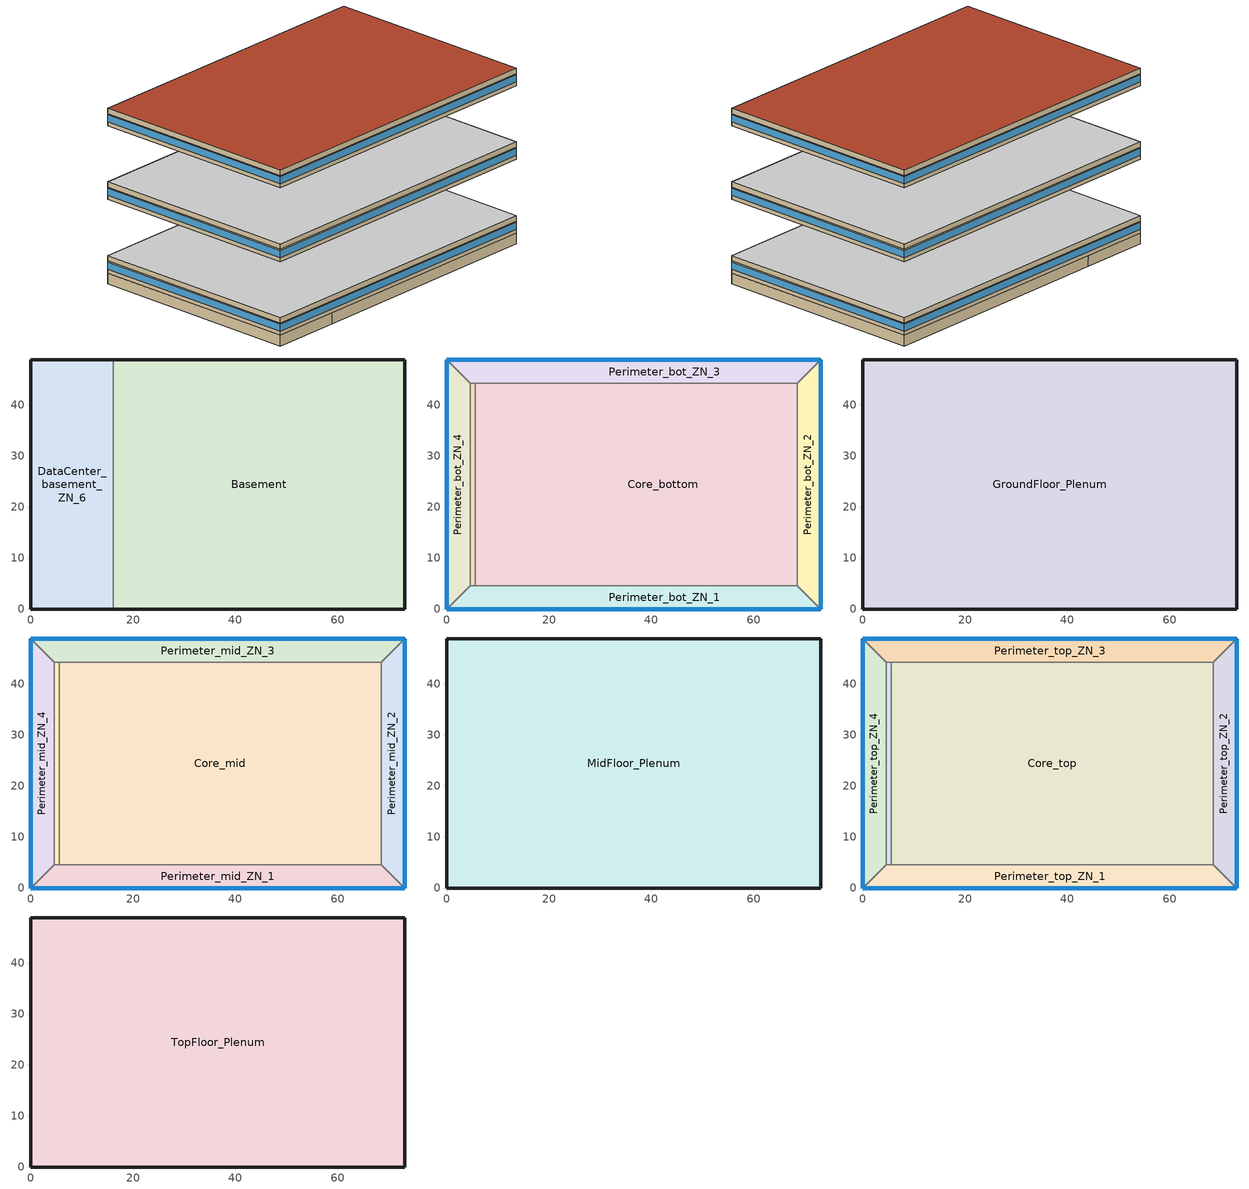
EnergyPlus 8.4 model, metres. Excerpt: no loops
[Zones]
Basement
 floor othersidecoefficients (ext_slab_8in_with_carpet): 73.11,48.74 73.11,0 16.08,0 16.08,48.74 z-2.44
 wall othersidecoefficients (basement_wall): 16.08,0 73.11,0 73.11,48.74 16.08,48.74 z-2.44:0
 wall to DataCenter_basement_ZN_6 (int_wall): 16.08,48.74 16.08,0 z-2.44:0
DataCenter_basement_ZN_6
 floor othersidecoefficients (ext_slab_8in_with_carpet): 16.08,48.74 16.08,0 0,0 0,48.74 z-2.44
 wall othersidecoefficients (basement_wall): 16.08,48.74 0,48.74 0,0 16.08,0 z-2.44:0
Core_bottom
 floor to DataCenter_basement_ZN_6 (int_slab_floor): 16.08,44.16 16.08,4.57 5.49,4.57 5.49,44.16 z0
 floor to Basement (int_slab_floor): 68.53,44.16 68.53,4.57 16.08,4.57 16.08,44.16 z0
 wall to Perimeter_bot_ZN_1 (int_wall): 5.49,4.57 68.53,4.57 z0:2.74
 wall to DataCenter_bot_ZN_6 (int_wall): 5.49,44.16 5.49,4.57 z0:2.74
 wall to Perimeter_bot_ZN_3 (int_wall): 68.53,44.16 5.49,44.16 z0:2.74
 wall to Perimeter_bot_ZN_2 (int_wall): 68.53,4.57 68.53,44.16 z0:2.74
 ceiling to GroundFloor_Plenum (DropCeiling): 5.49,44.16 5.49,4.57 68.53,4.57 68.53,44.16 z2.74
Perimeter_bot_ZN_3
 floor to Basement (int_slab_floor): 73.11,48.74 68.53,44.16 16.08,44.16 16.08,48.74 z0
 floor to DataCenter_basement_ZN_6 (int_slab_floor): 16.08,48.74 16.08,44.16 4.57,44.16 0,48.74 z0
 wall outside (nonres_ext_wall): 73.11,48.74 0,48.74 z0:2.74
 wall to Perimeter_bot_ZN_4 (int_wall): 0,48.74 4.57,44.16 z0:2.74
 wall to Perimeter_bot_ZN_2 (int_wall): 68.53,44.16 73.11,48.74 z0:2.74
 wall to DataCenter_bot_ZN_6 (int_wall): 4.57,44.16 5.49,44.16 z0:2.74
 window (Window_U_0.42_SHGC_0.40): 73.11,48.74 0,48.74 z0.91:2.5
 ceiling to GroundFloor_Plenum (DropCeiling): 0,48.74 4.57,44.16 68.53,44.16 73.11,48.74 z2.74
Perimeter_bot_ZN_2
 floor to Basement (int_slab_floor): 73.11,48.74 73.11,0 68.53,4.57 68.53,44.16 z0
 wall outside (nonres_ext_wall): 73.11,0 73.11,48.74 z0:2.74
 wall to Perimeter_bot_ZN_1 (int_wall): 68.53,4.57 73.11,0 z0:2.74
 window (Window_U_0.42_SHGC_0.40): 73.11,0 73.11,48.74 z0.91:2.5
 ceiling to GroundFloor_Plenum (DropCeiling): 68.53,44.16 68.53,4.57 73.11,0 73.11,48.74 z2.74
Perimeter_bot_ZN_1
 floor to DataCenter_basement_ZN_6 (int_slab_floor): 16.08,4.57 16.08,0 0,0 4.57,4.57 z0
 floor to Basement (int_slab_floor): 68.53,4.57 73.11,0 16.08,0 16.08,4.57 z0
 wall outside (nonres_ext_wall): 0,0 73.11,0 z0:2.74
 wall to DataCenter_bot_ZN_6 (int_wall): 5.49,4.57 4.57,4.57 z0:2.74
 wall to Perimeter_bot_ZN_4 (int_wall): 4.57,4.57 0,0 z0:2.74
 window (Window_U_0.42_SHGC_0.40): 0,0 73.11,0 z0.91:2.5
 ceiling to GroundFloor_Plenum (DropCeiling): 4.57,4.57 0,0 73.11,0 68.53,4.57 z2.74
Perimeter_bot_ZN_4
 floor to DataCenter_basement_ZN_6 (int_slab_floor): 4.57,44.16 4.57,4.57 0,0 0,48.74 z0
 wall outside (nonres_ext_wall): 0,48.74 0,0 z0:2.74
 wall to DataCenter_bot_ZN_6 (int_wall): 4.57,4.57 4.57,44.16 z0:2.74
 window (Window_U_0.42_SHGC_0.40): 0,48.74 0,0 z0.91:2.5
 ceiling to GroundFloor_Plenum (DropCeiling): 0,48.74 0,0 4.57,4.57 4.57,44.16 z2.74
DataCenter_bot_ZN_6
 floor to DataCenter_basement_ZN_6 (int_slab_floor): 5.49,44.16 5.49,4.57 4.57,4.57 4.57,44.16 z0
 ceiling to GroundFloor_Plenum (DropCeiling): 4.57,44.16 4.57,4.57 5.49,4.57 5.49,44.16 z2.74
GroundFloor_Plenum
 wall outside (nonres_ext_wall): 73.11,48.74 0,48.74 0,0 73.11,0 73.11,48.74 z2.74:3.96
 ceiling adiabatic (int_slab_ceiling): 0,48.74 0,0 73.11,0 73.11,48.74 z3.96
Core_mid
 floor adiabatic (int_slab_floor): 68.53,44.16 68.53,4.57 5.49,4.57 5.49,44.16 z16.77
 wall to Perimeter_mid_ZN_1 (int_wall): 5.49,4.57 68.53,4.57 z16.77:19.51
 wall to DataCenter_mid_ZN_6 (int_wall): 5.49,44.16 5.49,4.57 z16.77:19.51
 wall to Perimeter_mid_ZN_3 (int_wall): 68.53,44.16 5.49,44.16 z16.77:19.51
 wall to Perimeter_mid_ZN_2 (int_wall): 68.53,4.57 68.53,44.16 z16.77:19.51
 ceiling to MidFloor_Plenum (DropCeiling): 5.49,44.16 5.49,4.57 68.53,4.57 68.53,44.16 z19.51
Perimeter_mid_ZN_3
 floor adiabatic (int_slab_floor): 73.11,48.74 68.53,44.16 4.57,44.16 0,48.74 z16.77
 wall outside (nonres_ext_wall): 73.11,48.74 0,48.74 z16.77:19.51
 wall to Perimeter_mid_ZN_4 (int_wall): 0,48.74 4.57,44.16 z16.77:19.51
 wall to Perimeter_mid_ZN_2 (int_wall): 68.53,44.16 73.11,48.74 z16.77:19.51
 wall to DataCenter_mid_ZN_6 (int_wall): 4.57,44.16 5.49,44.16 z16.77:19.51
 window (Window_U_0.42_SHGC_0.40): 73.11,48.74 0,48.74 z17.68:19.27
 ceiling to MidFloor_Plenum (DropCeiling): 0,48.74 4.57,44.16 68.53,44.16 73.11,48.74 z19.51
Perimeter_mid_ZN_2
 floor adiabatic (int_slab_floor): 73.11,48.74 73.11,0 68.53,4.57 68.53,44.16 z16.77
 wall outside (nonres_ext_wall): 73.11,0 73.11,48.74 z16.77:19.51
 wall to Perimeter_mid_ZN_1 (int_wall): 68.53,4.57 73.11,0 z16.77:19.51
 window (Window_U_0.42_SHGC_0.40): 73.11,0 73.11,48.74 z17.68:19.27
 ceiling to MidFloor_Plenum (DropCeiling): 68.53,44.16 68.53,4.57 73.11,0 73.11,48.74 z19.51
Perimeter_mid_ZN_1
 floor adiabatic (int_slab_floor): 68.53,4.57 73.11,0 0,0 4.57,4.57 z16.77
 wall outside (nonres_ext_wall): 0,0 73.11,0 z16.77:19.51
 wall to DataCenter_mid_ZN_6 (int_wall): 5.49,4.57 4.57,4.57 z16.77:19.51
 wall to Perimeter_mid_ZN_4 (int_wall): 4.57,4.57 0,0 z16.77:19.51
 window (Window_U_0.42_SHGC_0.40): 0,0 73.11,0 z17.68:19.27
 ceiling to MidFloor_Plenum (DropCeiling): 4.57,4.57 0,0 73.11,0 68.53,4.57 z19.51
Perimeter_mid_ZN_4
 floor adiabatic (int_slab_floor): 4.57,44.16 4.57,4.57 0,0 0,48.74 z16.77
 wall outside (nonres_ext_wall): 0,48.74 0,0 z16.77:19.51
 wall to DataCenter_mid_ZN_6 (int_wall): 4.57,4.57 4.57,44.16 z16.77:19.51
 window (Window_U_0.42_SHGC_0.40): 0,48.74 0,0 z17.68:19.27
 ceiling to MidFloor_Plenum (DropCeiling): 0,48.74 0,0 4.57,4.57 4.57,44.16 z19.51
DataCenter_mid_ZN_6
 floor adiabatic (int_slab_floor): 5.49,44.16 5.49,4.57 4.57,4.57 4.57,44.16 z16.77
 ceiling to MidFloor_Plenum (DropCeiling): 4.57,44.16 4.57,4.57 5.49,4.57 5.49,44.16 z19.51
MidFloor_Plenum
 wall outside (nonres_ext_wall): 73.11,48.74 0,48.74 0,0 73.11,0 73.11,48.74 z19.51:20.73
 ceiling adiabatic (int_slab_ceiling): 0,48.74 0,0 73.11,0 73.11,48.74 z20.73
Core_top
 floor adiabatic (int_slab_floor): 68.53,44.16 68.53,4.57 5.49,4.57 5.49,44.16 z33.54
 wall to Perimeter_bot_ZN_1 (int_wall): 5.49,4.57 68.53,4.57 z33.54:36.28
 wall to Perimeter_top_ZN_4 (int_wall): 5.49,44.16 5.49,4.57 z33.54:36.28
 wall to Perimeter_top_ZN_3 (int_wall): 68.53,44.16 5.49,44.16 z33.54:36.28
 wall to Perimeter_top_ZN_2 (int_wall): 68.53,4.57 68.53,44.16 z33.54:36.28
 ceiling to TopFloor_Plenum (DropCeiling): 5.49,44.16 5.49,4.57 68.53,4.57 68.53,44.16 z36.28
Perimeter_top_ZN_3
 floor adiabatic (int_slab_floor): 73.11,48.74 68.53,44.16 4.57,44.16 0,48.74 z33.54
 wall outside (nonres_ext_wall): 73.11,48.74 0,48.74 z33.54:36.28
 wall to Perimeter_top_ZN_4 (int_wall): 0,48.74 4.57,44.16 z33.54:36.28
 wall to Perimeter_top_ZN_2 (int_wall): 68.53,44.16 73.11,48.74 z33.54:36.28
 wall to DataCenter_top_ZN_6 (int_wall): 4.57,44.16 5.49,44.16 z33.54:36.28
 window (Window_U_0.42_SHGC_0.40): 73.11,48.74 0,48.74 z34.45:36.04
 ceiling to TopFloor_Plenum (DropCeiling): 0,48.74 4.57,44.16 68.53,44.16 73.11,48.74 z36.28
Perimeter_top_ZN_2
 floor adiabatic (int_slab_floor): 73.11,48.74 73.11,0 68.53,4.57 68.53,44.16 z33.54
 wall outside (nonres_ext_wall): 73.11,0 73.11,48.74 z33.54:36.28
 wall to Perimeter_top_ZN_1 (int_wall): 68.53,4.57 73.11,0 z33.54:36.28
 window (Window_U_0.42_SHGC_0.40): 73.11,0 73.11,48.74 z34.45:36.04
 ceiling to TopFloor_Plenum (DropCeiling): 68.53,44.16 68.53,4.57 73.11,0 73.11,48.74 z36.28
Perimeter_top_ZN_1
 floor adiabatic (int_slab_floor): 68.53,4.57 73.11,0 0,0 4.57,4.57 z33.54
 wall outside (nonres_ext_wall): 0,0 73.11,0 z33.54:36.28
 wall to DataCenter_top_ZN_6 (int_wall): 5.49,4.57 4.57,4.57 z33.54:36.28
 wall to Perimeter_top_ZN_4 (int_wall): 4.57,4.57 0,0 z33.54:36.28
 window (Window_U_0.42_SHGC_0.40): 0,0 73.11,0 z34.45:36.04
 ceiling to TopFloor_Plenum (DropCeiling): 4.57,4.57 0,0 73.11,0 68.53,4.57 z36.28
Perimeter_top_ZN_4
 floor adiabatic (int_slab_floor): 4.57,44.16 4.57,4.57 0,0 0,48.74 z33.54
 wall outside (nonres_ext_wall): 0,48.74 0,0 z33.54:36.28
 wall to DataCenter_top_ZN_6 (int_wall): 4.57,4.57 4.57,44.16 z33.54:36.28
 window (Window_U_0.42_SHGC_0.40): 0,48.74 0,0 z34.45:36.04
 ceiling to TopFloor_Plenum (DropCeiling): 0,48.74 0,0 4.57,4.57 4.57,44.16 z36.28
DataCenter_top_ZN_6
 floor adiabatic (int_slab_floor): 5.49,44.16 5.49,4.57 4.57,4.57 4.57,44.16 z33.54
 ceiling to TopFloor_Plenum (DropCeiling): 4.57,44.16 4.57,4.57 5.49,4.57 5.49,44.16 z36.28
TopFloor_Plenum
 wall outside (nonres_ext_wall): 0,0 73.11,0 73.11,48.74 0,48.74 0,0 z36.28:37.5
 roof outside (nonres_roof): 0,48.74 0,0 73.11,0 73.11,48.74 z37.5
[Building]
Large Office: North Axis {deg}=0; Terrain=City; Loads Convergence Tolerance Value=0.04; Temperature Convergence Tolerance Value {deltaC}=0.2; Solar Distribution=FullInteriorAndExterior; Maximum Number of Warmup Days=25; Minimum Number of Warmup Days=6
[Site:Location]
Chicago Ohare Intl Ap_IL_USA Design_Conditions: Latitude {deg}=41.98; Longitude {deg}=-87.92; Time Zone {hr}=-6; Elevation {m}=201
[SizingPeriod:DesignDay] Day of Month=21; Dry-Bulb Temperature Range Modifier Type=DefaultMultipliers; Humidity Condition Type=Wetbulb; Barometric Pressure {Pa}=98934; Rain Indicator=No; Snow Indicator=No; Daylight Saving Time Indicator=No
Name | Month | Day Type | Maximum Dry-Bulb Temperature {C} | Daily Dry-Bulb Temperature Range {deltaC} | Wetbulb or DewPoint at Maximum Dry-Bulb {C} | Wind Speed {m/s} | Wind Direction {deg} | Solar Model Indicator | Sky Clearness | ASHRAE Clear Sky Optical Depth for Beam Irradiance (taub) | ASHRAE Clear Sky Optical Depth for Diffuse Irradiance (taud)
Chicago Ohare Intl Ap Ann Htg 99.6% Condns DB | 1 | WinterDesignDay | -20 | 0 | -20 | 4.9 | 270 | ASHRAEClearSky | 0
Chicago Ohare Intl Ap Ann Clg .4% Condns DB=>MWB | 7 | SummerDesignDay | 33.3 | 10.5 | 23.7 | 5.2 | 230 | ASHRAETau |  | 0.455 | 2.05
[Site:WaterMainsTemperature]
Calculation Method=Correlation; Annual Average Outdoor Air Temperature {C}=9.75; Maximum Difference In Monthly Average Outdoor Air Temperatures {deltaC}=28.14
[Material]
Name | Roughness | Thickness {m} | Conductivity {W/m-K} | Density {kg/m3} | Specific Heat {J/kg-K} | Thermal Absorptance | Solar Absorptance | Visible Absorptance
Std Wood 6inch | MediumSmooth | 0.15 | 0.12 | 540 | 1210 | 0.9 | 0.7 | 0.7
AC02 Acoustic Ceiling | MediumSmooth | 0.0127 | 0.057 | 288 | 1339 | 0.9 | 0.7 | 0.2
F08 Metal surface | Smooth | 0.0008 | 45.28 | 7824 | 500
F13 Built-up roofing | Rough | 0.0095 | 0.16 | 1120 | 1460 | 0.9 | 0.7
G01 13mm gypsum board | Smooth | 0.0127 | 0.16 | 800 | 1090 | 0.9 | 0.7 | 0.5
200mm Normalweight concrete wall; 200mm Normalweight concrete floor | MediumRough | 0.2032 | 2.31 | 2322 | 832
100mm Normalweight concrete floor | MediumRough | 0.1016 | 2.31 | 2322 | 832
M10 200mm concrete block basement wall | MediumRough | 0.2032 | 1.326 | 1842 | 912
[Material:NoMass] Thermal Absorptance=0.9; Solar Absorptance=0.7
Name | Roughness | Thermal Resistance {m2-K/W} | Visible Absorptance
CP02 CARPET PAD | VeryRough | 0.21648 | 0.8
Nonres_Roof_Insulation | MediumSmooth | 5.30668 | 0.7
Nonres_Exterior_Wall_Insulation | MediumSmooth | 1.63975 | 0.7
[WindowMaterial:Glazing] Optical Data Type=SpectralAverage; Thickness {m}=0.006; Infrared Transmittance at Normal Incidence=0; Front Side Infrared Hemispherical Emissivity=0.84; Conductivity {W/m-K}=0.9
Name | Solar Transmittance at Normal Incidence | Front Side Solar Reflectance at Normal Incidence | Back Side Solar Reflectance at Normal Incidence | Visible Transmittance at Normal Incidence | Front Side Visible Reflectance at Normal Incidence | Back Side Visible Reflectance at Normal Incidence | Back Side Infrared Hemispherical Emissivity
CLEAR 6MM | 0.775 | 0.071 | 0.071 | 0.881 | 0.08 | 0.08 | 0.84
LoE TINT 6MM | 0.36 | 0.093 | 0.2 | 0.5 | 0.035 | 0.054 | 0.1
[WindowMaterial:Gas]
AIR 6MM: Gas Type=Air; Thickness {m}=0.0063
[Construction]
InteriorFurnishings: Std Wood 6inch
DropCeiling: AC02 Acoustic Ceiling
int_wall: G01 13mm gypsum board, G01 13mm gypsum board
ext_slab_8in_with_carpet: 200mm Normalweight concrete floor, CP02 CARPET PAD
int_slab_floor: 100mm Normalweight concrete floor, CP02 CARPET PAD
int_slab_ceiling: CP02 CARPET PAD, 100mm Normalweight concrete floor
basement_wall: M10 200mm concrete block basement wall
nonres_roof: F13 Built-up roofing, Nonres_Roof_Insulation, F08 Metal surface
nonres_ext_wall: 200mm Normalweight concrete wall, Nonres_Exterior_Wall_Insulation, G01 13mm gypsum board
Window_U_0.42_SHGC_0.40: LoE TINT 6MM, AIR 6MM, CLEAR 6MM
[Zone]
Basement; Core_bottom; Core_top; Perimeter_bot_ZN_3; Perimeter_bot_ZN_2; Perimeter_bot_ZN_1; Perimeter_bot_ZN_4; Perimeter_top_ZN_3; Perimeter_top_ZN_2; Perimeter_top_ZN_1; Perimeter_top_ZN_4: 0, 0, 0, 1, 1, autocalculate, autocalculate, autocalculate, YES
Core_mid; Perimeter_mid_ZN_3; Perimeter_mid_ZN_2; Perimeter_mid_ZN_1; Perimeter_mid_ZN_4: 0, 0, 0, 1, 10, autocalculate, autocalculate, autocalculate, YES
GroundFloor_Plenum; TopFloor_Plenum: 0, 0, 0, 1, autocalculate, autocalculate, autocalculate, No
MidFloor_Plenum: 0, 0, 0, 10, autocalculate, autocalculate, autocalculate, No
DataCenter_bot_ZN_6: 5.4876, 44.165, 0, 1
DataCenter_mid_ZN_6: 4.5732, 4.5732, 16.7683, 10
DataCenter_top_ZN_6: 4.5732, 4.5732, 33.5366, 1
DataCenter_basement_ZN_6: 16.0794, 0, -2.439, 1
[InternalMass] Construction=InteriorFurnishings
Name | Zone | Surface Area {m2}
Basement_InternalMass_1 | Basement | 7126.21
Core_bottom_InternalMass_1 | Core_bottom | 5064.65
Core_mid_InternalMass_1 | Core_mid | 5064.65
Core_top_InternalMass_1 | Core_top | 5064.65
Perimeter_bot_ZN_3_InternalMass_1 | Perimeter_bot_ZN_3 | 626.8258
Perimeter_bot_ZN_2_InternalMass_1 | Perimeter_bot_ZN_2 | 403.9504
Perimeter_bot_ZN_1_InternalMass_1 | Perimeter_bot_ZN_1 | 626.8354
Perimeter_bot_ZN_4_InternalMass_1 | Perimeter_bot_ZN_4 | 403.9478
Perimeter_mid_ZN_3_InternalMass_1 | Perimeter_mid_ZN_3 | 626.8258
Perimeter_mid_ZN_2_InternalMass_1 | Perimeter_mid_ZN_2 | 403.9504
Perimeter_mid_ZN_1_InternalMass_1 | Perimeter_mid_ZN_1 | 626.8354
Perimeter_mid_ZN_4_InternalMass_1 | Perimeter_mid_ZN_4 | 403.9478
Perimeter_top_ZN_3_InternalMass_1 | Perimeter_top_ZN_3 | 626.8258
Perimeter_top_ZN_2_InternalMass_1 | Perimeter_top_ZN_2 | 403.9504
Perimeter_top_ZN_1_InternalMass_1 | Perimeter_top_ZN_1 | 626.8354
Perimeter_top_ZN_4_InternalMass_1 | Perimeter_top_ZN_4 | 403.9478
[SurfaceProperty:OtherSideCoefficients] Combined Convective/Radiative Film Coefficient {W/m2-K}=0; Constant Temperature {C}=1; Constant Temperature Coefficient=1; External Dry-Bulb Temperature Coefficient=0; Ground Temperature Coefficient=0; Wind Speed Coefficient=0; Zone Air Temperature Coefficient=0; Sinusoidal Variation of Constant Temperature Coefficient=No; Period of Sinusoidal Variation {hr}=24
Name | Constant Temperature Schedule
surfPropOthSdCoefBasementAvgWall | scheduleOSCBasementWallSurfaceTemp
surfPropOthSdCoefBasementAvgFloor | scheduleOSCBasementFloorTemp
surfPropOthSdCoefBasementUpperWall | scheduleOSCBasementUpperWallTemp
surfPropOthSdCoefBasementLowerWall | scheduleOSCBasementLowerWallTemp
[People] Number of People Schedule=BLDG_OCC_SCH; Number of People Calculation Method=Area/Person; Zone Floor Area per Person {m2/person}=18.5788; Fraction Radiant=0.3; Sensible Heat Fraction=AUTOCALCULATE; Activity Level Schedule=ACTIVITY_SCH; Enable ASHRAE 55 Comfort Warnings=No; Mean Radiant Temperature Calculation Type=ZoneAveraged; Work Efficiency Schedule=WORK_EFF_SCH; Clothing Insulation Calculation Method=ClothingInsulationSchedule; Clothing Insulation Schedule=CLOTHING_SCH; Air Velocity Schedule=AIR_VELO_SCH; Thermal Comfort Model 1 Type=FANGER
Name | Zone or ZoneList
Basement | Basement
Core_bottom | Core_bottom
Core_mid | Core_mid
Core_top | Core_top
Perimeter_bot_ZN_3 | Perimeter_bot_ZN_3
Perimeter_bot_ZN_2 | Perimeter_bot_ZN_2
Perimeter_bot_ZN_1 | Perimeter_bot_ZN_1
Perimeter_bot_ZN_4 | Perimeter_bot_ZN_4
Perimeter_mid_ZN_3 | Perimeter_mid_ZN_3
Perimeter_mid_ZN_2 | Perimeter_mid_ZN_2
Perimeter_mid_ZN_1 | Perimeter_mid_ZN_1
Perimeter_mid_ZN_4 | Perimeter_mid_ZN_4
Perimeter_top_ZN_3 | Perimeter_top_ZN_3
Perimeter_top_ZN_2 | Perimeter_top_ZN_2
Perimeter_top_ZN_1 | Perimeter_top_ZN_1
Perimeter_top_ZN_4 | Perimeter_top_ZN_4
[Lights] Schedule=BLDG_LIGHT_SCH; Design Level Calculation Method=Watts/Area; Watts per Zone Floor Area {W/m2}=8.82641; Return Air Fraction=0; Fraction Radiant=0.7; Fraction Visible=0.2; Fraction Replaceable=1; Return Air Fraction Calculated from Plenum Temperature=No
Name | Zone or ZoneList
Basement_Lights | Basement
Core_bottom_Lights | Core_bottom
Core_mid_Lights | Core_mid
Core_top_Lights | Core_top
Perimeter_bot_ZN_3_Lights | Perimeter_bot_ZN_3
Perimeter_bot_ZN_2_Lights | Perimeter_bot_ZN_2
Perimeter_bot_ZN_1_Lights | Perimeter_bot_ZN_1
Perimeter_bot_ZN_4_Lights | Perimeter_bot_ZN_4
Perimeter_mid_ZN_3_Lights | Perimeter_mid_ZN_3
Perimeter_mid_ZN_2_Lights | Perimeter_mid_ZN_2
Perimeter_mid_ZN_1_Lights | Perimeter_mid_ZN_1
Perimeter_mid_ZN_4_Lights | Perimeter_mid_ZN_4
Perimeter_top_ZN_3_Lights | Perimeter_top_ZN_3
Perimeter_top_ZN_2_Lights | Perimeter_top_ZN_2
Perimeter_top_ZN_1_Lights | Perimeter_top_ZN_1
Perimeter_top_ZN_4_Lights | Perimeter_top_ZN_4
DataCenter_Basement_Lights | DataCenter_basement_ZN_6
DataCenter_bot_Lights | DataCenter_bot_ZN_6
DataCenter_mid_Lights | DataCenter_mid_ZN_6
DataCenter_top_Lights | DataCenter_top_ZN_6
[ElectricEquipment] Fraction Latent=0; Fraction Radiant=0.5; Fraction Lost=0
Name | Zone or ZoneList | Schedule | Design Level Calculation Method | Design Level {W} | Watts per Zone Floor Area {W/m2}
Basement_MiscPlug_Equip | Basement | Always_on | EquipmentLevel | 13457.5
Core_bottom_MiscPlug_Equip | Core_bottom | BLDG_EQUIP_SCH | EquipmentLevel | 20142.9
Core_mid_MiscPlug_Equip | Core_mid | BLDG_EQUIP_SCH | EquipmentLevel | 20142.8
Core_top_MiscPlug_Equip | Core_top | BLDG_EQUIP_SCH | EquipmentLevel | 20142.8
Perimeter_bot_ZN_3_MiscPlug_Equip | Perimeter_bot_ZN_3 | BLDG_EQUIP_SCH | EquipmentLevel | 2529.24
Perimeter_bot_ZN_2_MiscPlug_Equip | Perimeter_bot_ZN_2 | BLDG_EQUIP_SCH | EquipmentLevel | 1629.94
Perimeter_bot_ZN_1_MiscPlug_Equip | Perimeter_bot_ZN_1 | BLDG_EQUIP_SCH | EquipmentLevel | 2529.28
Perimeter_bot_ZN_4_MiscPlug_Equip | Perimeter_bot_ZN_4 | BLDG_EQUIP_SCH | EquipmentLevel | 1629.93
Perimeter_mid_ZN_3_MiscPlug_Equip | Perimeter_mid_ZN_3 | BLDG_EQUIP_SCH | EquipmentLevel | 2529.24
Perimeter_mid_ZN_2_MiscPlug_Equip | Perimeter_mid_ZN_2 | BLDG_EQUIP_SCH | EquipmentLevel | 1629.94
Perimeter_mid_ZN_1_MiscPlug_Equip | Perimeter_mid_ZN_1 | BLDG_EQUIP_SCH | EquipmentLevel | 2529.28
Perimeter_mid_ZN_4_MiscPlug_Equip | Perimeter_mid_ZN_4 | BLDG_EQUIP_SCH | EquipmentLevel | 1629.93
Perimeter_top_ZN_3_MiscPlug_Equip | Perimeter_top_ZN_3 | BLDG_EQUIP_SCH | EquipmentLevel | 2529.24
Perimeter_top_ZN_2_MiscPlug_Equip | Perimeter_top_ZN_2 | BLDG_EQUIP_SCH | EquipmentLevel | 1629.94
Perimeter_top_ZN_1_MiscPlug_Equip | Perimeter_top_ZN_1 | BLDG_EQUIP_SCH | EquipmentLevel | 2529.28
Perimeter_top_ZN_4_MiscPlug_Equip | Perimeter_top_ZN_4 | BLDG_EQUIP_SCH | EquipmentLevel | 1629.93
DataCenter_Basement_MiscPlug_Equip | DataCenter_basement_ZN_6 | ALWAYS_ON | Watts/Area | 0 | 484.423
DataCenter_bot_MiscPlug_Equip | DataCenter_bot_ZN_6 | ALWAYS_ON | Watts/Area | 0 | 215.299
DataCenter_mid_MiscPlug_Equip | DataCenter_mid_ZN_6 | ALWAYS_ON | Watts/Area | 0 | 215.299
DataCenter_top_MiscPlug_Equip | DataCenter_top_ZN_6 | ALWAYS_ON | Watts/Area | 0 | 215.299
[Daylighting:Controls] Total Daylighting Reference Points=2; Fraction of Zone Controlled by First Reference Point=0.3857; Fraction of Zone Controlled by Second Reference Point=0.1385; Illuminance Setpoint at First Reference Point {lux}=375; Illuminance Setpoint at Second Reference Point {lux}=375; Lighting Control Type=2; Maximum Allowable Discomfort Glare Index=22; Minimum Input Power Fraction for Continuous Dimming Control=0.3; Minimum Light Output Fraction for Continuous Dimming Control=0.2; Number of Stepped Control Steps=3; Probability Lighting will be Reset When Needed in Manual Stepped Control=1
Name | X-Coordinate of First Reference Point {m} | Y-Coordinate of First Reference Point {m} | Z-Coordinate of First Reference Point {m} | X-Coordinate of Second Reference Point {m} | Y-Coordinate of Second Reference Point {m} | Z-Coordinate of Second Reference Point {m} | Glare Calculation Azimuth Angle of View Direction Clockwise from Zone y-Axis {deg}
Perimeter_bot_ZN_1 | 36.576 | 1.6764 | 0.762 | 36.576 | 3.3528 | 0.762 | 180
Perimeter_bot_ZN_2 | 71.4308 | 24.384 | 0.762 | 69.7544 | 24.384 | 0.762 | 90
Perimeter_bot_ZN_3 | 36.576 | 47.0617 | 0.762 | 36.576 | 45.3847 | 0.762 | 0
Perimeter_bot_ZN_4 | 1.6764 | 24.384 | 0.762 | 3.3528 | 24.384 | 0.762 | 270
Perimeter_mid_ZN_1 | 36.576 | 1.6764 | 17.526 | 36.576 | 3.3528 | 17.526 | 180
Perimeter_mid_ZN_2 | 71.4308 | 24.384 | 17.526 | 69.7544 | 24.384 | 17.526 | 90
Perimeter_mid_ZN_3 | 36.576 | 47.0617 | 17.526 | 36.576 | 45.3847 | 17.526 | 0
Perimeter_mid_ZN_4 | 1.6764 | 24.384 | 17.526 | 3.3528 | 24.384 | 17.526 | 270
Perimeter_top_ZN_1 | 36.576 | 1.6764 | 34.29 | 36.576 | 3.3528 | 34.29 | 180
Perimeter_top_ZN_2 | 71.4308 | 24.384 | 34.29 | 69.7544 | 24.384 | 34.29 | 90
Perimeter_top_ZN_3 | 36.576 | 47.0617 | 34.29 | 36.576 | 45.3847 | 34.29 | 0
Perimeter_top_ZN_4 | 1.6764 | 24.384 | 34.29 | 3.3528 | 24.384 | 34.29 | 270
[ZoneInfiltration:DesignFlowRate] Schedule=INFIL_SCH_PNNL; Design Flow Rate Calculation Method=Flow/ExteriorArea; Constant Term Coefficient=0; Temperature Term Coefficient=0; Velocity Term Coefficient=0.224; Velocity Squared Term Coefficient=0
Name | Zone or ZoneList | Flow per Exterior Surface Area {m3/s-m2}
Perimeter_bot_ZN_3_Infiltration | Perimeter_bot_ZN_3 | 0.00056896
Perimeter_bot_ZN_2_Infiltration | Perimeter_bot_ZN_2 | 0.00056896
Perimeter_bot_ZN_1_Infiltration | Perimeter_bot_ZN_1 | 0.00056896
Perimeter_bot_ZN_4_Infiltration | Perimeter_bot_ZN_4 | 0.00056896
Perimeter_mid_ZN_3_Infiltration | Perimeter_mid_ZN_3 | 0.00056896
Perimeter_mid_ZN_2_Infiltration | Perimeter_mid_ZN_2 | 0.00056896
Perimeter_mid_ZN_1_Infiltration | Perimeter_mid_ZN_1 | 0.00056896
Perimeter_mid_ZN_4_Infiltration | Perimeter_mid_ZN_4 | 0.00056896
Perimeter_top_ZN_3_Infiltration | Perimeter_top_ZN_3 | 0.00056896
Perimeter_top_ZN_2_Infiltration | Perimeter_top_ZN_2 | 0.00056896
Perimeter_top_ZN_1_Infiltration | Perimeter_top_ZN_1 | 0.00056896
Perimeter_top_ZN_4_Infiltration | Perimeter_top_ZN_4 | 0.00056896
GroundFloor_Plenum_Infiltration | GroundFloor_Plenum | 0.00056896
MidFloor_Plenum_Infiltration | MidFloor_Plenum | 0.00056896
TopFloor_Plenum_Infiltration | TopFloor_Plenum | 4.37644e-05
[Exterior:Lights] Control Option=AstronomicalClock
Name | Schedule | Design Level {W}
Exterior_Lights_a | Exterior_lighting_schedule_a | 12979.2
Exterior_Lights_b | Exterior_lighting_schedule_b | 43305.1
[Exterior:FuelEquipment] Fuel Use Type=Electricity
Name | Schedule | Design Level {W}
Elevators | BLDG_ELEVATORS | 244444
Elevators_Lights_Fan | ELEV_LIGHT_FAN_SCH_ADD_DF | 752
[AirLoopHVAC:ReturnPlenum]
Name | Zone
GroundFloor_Return_Plenum | GroundFloor_Plenum
MidFloor_Return_Plenum | MidFloor_Plenum
TopFloor_Return_Plenum | TopFloor_Plenum
[EnergyManagementSystem:Sensor]
Name | Output:Variable or Output:Meter | Output:Variable or Output:Meter Index Key
T_OA | Site Outdoor Air Drybulb Temperature
Facility_Int_LTG | InteriorLights:Electricity
SensedCurveInput | Performance Curve Input Variable 1 Value | Tower_Fan_Curve
SensedCurveValue | Performance Curve Output Value | Tower_Fan_Curve
OAT | Site Outdoor Air Drybulb Temperature | Environment
[EnergyManagementSystem:Actuator]
Name | Actuated Component Unique | Actuated Component Type | Actuated Component Control Type
DataCenter_ExtraWaterHeatC_SP | AirLoop DataCenter Basement Supply Air Outlet | System Node Setpoint | Temperature Setpoint
DataCenter_ExtraElecHeatC_Status | DataCenter_ExtraElecHeatC_Sch | Schedule:Compact | Schedule Value
DataCenter_ExtraWaterHeatC_Status | DataCenter_ExtraWaterHeatC_Sch | Schedule:Compact | Schedule Value
TowerCurveOutput | Tower_Fan_Curve | Curve | Curve Result
BoilerCurve | HEATSYS1 BOILER EFFICIENCY CURVE | Curve | Curve Result
CLGSETP_SCH_Actuator | CLGSETP_SCH_Yes_Optimum | Schedule:Compact | Schedule Value
HTGSETP_SCH_Actuator | HTGSETP_SCH_Yes_Optimum | Schedule:Compact | Schedule Value
[EnergyManagementSystem:ProgramCallingManager]
DataCenter_Main_Manager: InsideHVACSystemIterationLoop; DataCenter_Main
Transformer_Load_Prog_Manager: AfterPredictorAfterHVACManagers; Transformer_Load_Prog
ChangeTowerFlow_Manager: InsideHVACSystemIterationLoop; ChangTowerFlow
BoilerParManager: BeginNewEnvironment; SetBoilerPar
BoilerCurveManager: InsideHVACSystemIterationLoop; SetBoilerCurve
OA_BASED_OPTIMUM_START_EMS_Program Manager: AfterPredictorAfterHVACManagers; OA_BASED_OPTIMUM_START_EMS_Program
PlantPump_EMS_Program Manager: InsideHVACSystemIterationLoop; PlantPump_EMS_Program
[EnergyManagementSystem:Program]
DataCenter_Main: IF DataCenter_Humidifier_Status > 0; SET DataCenter_ExtraElecHeatC_Status = 1; SET DataCenter_ExtraElecHeatC_SP = DataCenter_AfterHumidifier_Temp + 0.36; ELSE; SET DataCenter_ExtraElecHeatC_Status = 0; SET DataCenter_ExtraElecHeatC_SP = NULL; ENDIF; IF T_OA < 10 && DataCenter_HeatC_Status >0; SET HeatGain = 0 * (DataCenter_FanDesignMass/1.2) *2118; SET FlowRate = (DataCenter_FanMassFlow/1.2)*2118; SET DataCenter_PreheatDeltaT = HeatGain/(1.08*FlowRate); SET DataCenter_ExtraWaterHeatC_Status = 1; SET DataCenter_ExtraWaterHeatC_SP = DataCenter_AfterElecHeatC_Temp + DataCenter_PreheatDeltaT; ELSE; SET DataCenter_ExtraWaterHeatC_Status = 0; SET DataCenter_ExtraWaterHeatC_SP = NULL; ENDIF
Transformer_Load_Prog: SET Wired_LTG = Facility_Int_LTG*0.0281
ChangTowerFlow: IF Chiller1_Status > 0 && Chiller2_Status == 0 && SensedCurveInput > 0.2; IF (0.5 * SensedCurveInput) > 0.2; SET AirInput = 0.5 * SensedCurveInput; ELSE; SET AirInput = 0.2; ENDIF; SET TowerCurveOutput =  2* (AirInput^3); ELSE; SET TowerCurveOutput = SensedCurveValue; ENDIF
SetBoilerPar: SET CapRated =  1545807.62; SET EtRated =  0.8125; SET CapRated = (CapRated *3.412)/1000; SET SkinLossRate = 0.02; SET BoilerType = 1; IF BoilerType  == 1; IF CapRated >10000; SET PLRx = 0.2; ELSEIF CapRated >5000; SET PLRx = 0.25; ELSEIF CapRated >1000; SET PLRx = 0.33; ELSE; SET BoilerType = 2; SET PLRx = 0.2; ENDIF; ELSE; SET PLRx = 0.2; ENDIF; IF BoilerType == 1; SET CurveX = 0.975 + 0.305 * PLRx - 0.527 * (PLRx^2) + 0.249 * (PLRx^3); ELSE; SET CurveX = 0.907 + 0.320 * PLRx - 0.420 * (PLRx^2) + 0.193 * (PLRx^3); ENDIF; SET LoadX = CapRated * PLRx; SET Etx = CurveX * EtRated; SET InputEx = LoadX/Etx; SET SkinEx = CapRated * SkinLossRate; SET Ecx = (LoadX + SkinEx)/InputEx
SetBoilerCurve: IF BoilerPLR >= PLRx; IF BoilerType == 1; SET BoilerCurve = 0.975 + 0.305*BoilerPLR - 0.527*(BoilerPLR^2) + 0.249*(BoilerPLR^3); ELSE; SET BoilerCurve = 0.907 + 0.320*BoilerPLR - 0.420*(BoilerPLR^2) + 0.193*(BoilerPLR^3); ENDIF; ELSE; IF BoilerPLR == 0; SET BoilerCurve = NULL; ELSE; IF BoilerPLR <0.05; SET BoilerCurve = (0.05/(0.05 + SkinLossRate)) * (Ecx/EtRated); ELSE; SET BoilerCurve = (BoilerPLR/(BoilerPLR + SkinLossRate)) * (Ecx/EtRated); ENDIF; ENDIF; ENDIF
OA_BASED_OPTIMUM_START_EMS_Program: IF DaylightSavings==0 && DayOfWeek>1 && Hour==4 && OAT<23.9 && OAT>1.7; SET CLGSETP_SCH_Actuator = 26.7; SET HTGSETP_SCH_Actuator = 15.6; ELSEIF DaylightSavings==1 && DayOfWeek>1 && Hour==3 && OAT<23.9 && OAT>1.7; SET CLGSETP_SCH_Actuator = 26.7; SET HTGSETP_SCH_Actuator = 15.6; ELSE; SET CLGSETP_SCH_Actuator = NULL; SET HTGSETP_SCH_Actuator = NULL; ENDIF
PlantPump_EMS_Program: IF ChillerPlantDemandLoad < 1379777.385; SET Chiller2PumpStatus = 0; SET Chiller2Status = 0; SET Chiller2PumpFlow = 0; ELSE; SET Chiller2PumpStatus = 1; SET Chiller2Status = 1; SET Chiller2PumpFlow = Chiller2PumpDesignFlow; ENDIF
[EnergyManagementSystem:GlobalVariable]
DataCenter_PreheatDeltaT
Wired_LTG
BoilerType; CapRated; EtRated; PLRx; Ecx; SkinLossRate
[EnergyManagementSystem:OutputVariable]
Name | EMS Variable | Type of Data in Variable | Update Frequency | Units
DataCenter_ExtraElecHeatC_Status | DataCenter_ExtraElecHeatC_Status | Averaged | SystemTimeStep
DataCenter_ExtraWaterHeatC_Status | DataCenter_ExtraWaterHeatC_Status | Averaged | SystemTimeStep
DataCenter_ExtraWaterHeatC_SP | DataCenter_ExtraWaterHeatC_SP | Averaged | SystemTimeStep
DataCenter_PreheatDeltaT | DataCenter_PreheatDeltaT | Averaged | SystemTimeStep
Wired_LTG | Wired_LTG | Summed | ZoneTimeStep | J
[ExternalInterface:Schedule] Initial Value=23
CLGTEMPSETPOINT b1; CLGTEMPSETPOINT b2; CLGTEMPSETPOINT b3; CLGTEMPSETPOINT b4; CLGTEMPSETPOINT b5; CLGTEMPSETPOINT m1; CLGTEMPSETPOINT m2; CLGTEMPSETPOINT m3; CLGTEMPSETPOINT m4; CLGTEMPSETPOINT m5; CLGTEMPSETPOINT t1; CLGTEMPSETPOINT t2; CLGTEMPSETPOINT t3; CLGTEMPSETPOINT t4; CLGTEMPSETPOINT t5
[AvailabilityManager:Scheduled] Schedule=Always_On
AirLoop DataCenter Basement Availability; AirLoop DataCenter bot Availability; AirLoop DataCenter mid Availability; AirLoop DataCenter top Availability
[AvailabilityManager:NightCycle] Applicability Schedule=Always_On; Fan Schedule=HVACOperationSchd; Control Type=CycleOnAny; Thermostat Tolerance {deltaC}=1; Cycling Run Time {s}=1800
CAV_bas Availability Manager; VAV_bot WITH REHEAT Availability Manager; VAV_mid WITH REHEAT Availability Manager; VAV_top WITH REHEAT Availability Manager
[ElectricLoadCenter:Transformer]
Transformer 1: Availability Schedule=Always_On; Transformer Usage=PowerInFromGrid; Rated Capacity {VA}=500000; Phase=3; Conductor Material=Aluminum; Full Load Temperature Rise {C}=150; Fraction of Eddy Current Losses=0.1; Performance Input Method=NominalEfficiency; Nameplate Efficiency=0.987; Per Unit Load for Nameplate Efficiency=0.35; Reference Temperature for Nameplate Efficiency {C}=75; Consider Transformer Loss for Utility Cost=Yes; Meter 1=Wired_LTG_Electricity; Meter 2=Wired_Int_EQUIP
[Schedule:Compact]
scheduleOSCBasementWallSurfaceTemp: Through:   1/31, For:AllDays, Until:24:00, 18.94, Through:   2/28, For:AllDays, Until:24:00, 19.01, Through:   3/31, For:AllDays, Until:24:00, 19.51, Through:   4/30, For:AllDays, Until:24:00, 20.3, Through:   5/31, For:AllDays, Until:24:00, 21.27, Through:   6/30, For:AllDays, Until:24:00, 24.59, Through:   7/31, For:AllDays, Until:24:00, 25.3, Through:   8/31, For:AllDays, Until:24:00, 25.24, Through:   9/30, For:AllDays, Until:24:00, 24.89, Through:  10/31, For:AllDays, Until:24:00, 21.52, Through:  11/30, For:AllDays, Until:24:00, 20.5, Through:  12/31, For:AllDays, Until:24:00, 19.47
scheduleOSCBasementFloorTemp: Through:   1/31, For:AllDays, Until:24:00, 20.85, Through:   2/28, For:AllDays, Until:24:00, 20.82, Through:   3/31, For:AllDays, Until:24:00, 20.8, Through:   4/30, For:AllDays, Until:24:00, 20.8, Through:   5/31, For:AllDays, Until:24:00, 20.81, Through:   6/30, For:AllDays, Until:24:00, 23.19, Through:   7/31, For:AllDays, Until:24:00, 23.57, Through:   8/31, For:AllDays, Until:24:00, 23.65, Through:   9/30, For:AllDays, Until:24:00, 23.68, Through:  10/31, For:AllDays, Until:24:00, 21.26, Through:  11/30, For:AllDays, Until:24:00, 20.96, Through:  12/31, For:AllDays, Until:24:00, 20.89
scheduleOSCBasementUpperWallTemp: Through:   1/31, For:AllDays, Until:24:00, 17.92, Through:   2/28, For:AllDays, Until:24:00, 18.26, Through:   3/31, For:AllDays, Until:24:00, 19.04, Through:   4/30, For:AllDays, Until:24:00, 20.2, Through:   5/31, For:AllDays, Until:24:00, 21.6, Through:   6/30, For:AllDays, Until:24:00, 25.22, Through:   7/31, For:AllDays, Until:24:00, 25.95, Through:   8/31, For:AllDays, Until:24:00, 25.65, Through:   9/30, For:AllDays, Until:24:00, 25.04, Through:  10/31, For:AllDays, Until:24:00, 21.15, Through:  11/30, For:AllDays, Until:24:00, 19.81, Through:  12/31, For:AllDays, Until:24:00, 18.49
scheduleOSCBasementLowerWallTemp: Through:   1/31, For:AllDays, Until:24:00, 19.92, Through:   2/28, For:AllDays, Until:24:00, 19.75, Through:   3/31, For:AllDays, Until:24:00, 19.98, Through:   4/30, For:AllDays, Until:24:00, 20.39, Through:   5/31, For:AllDays, Until:24:00, 20.95, Through:   6/30, For:AllDays, Until:24:00, 23.97, Through:   7/31, For:AllDays, Until:24:00, 24.68, Through:   8/31, For:AllDays, Until:24:00, 24.83, Through:   9/30, For:AllDays, Until:24:00, 24.75, Through:  10/31, For:AllDays, Until:24:00, 21.89, Through:  11/30, For:AllDays, Until:24:00, 21.16, Through:  12/31, For:AllDays, Until:24:00, 20.43
DataCenter_ExtraElecHeatC_Sch; DataCenter_ExtraWaterHeatC_Sch; ALWAYS_ON: Through: 12/31, For: AllDays, Until: 24:00, 1
Exterior_lighting_schedule_a: Through:12/31, For:AllDays, Until: 06:00, 0, Until: 24:00, 1
Exterior_lighting_schedule_b: Through:12/31, For:AllDays, Until: 06:00, 0.7, Until: 24:00, 1
HVACOperationSchd: Through: 12/31, For: Weekdays SummerDesignDay, Until: 06:00, 1, Until: 22:00, 1, Until: 24:00, 1, For: Saturday WinterDesignDay, Until: 06:00, 1, Until: 18:00, 1, Until: 24:00, 1, For: Sunday Holidays AllOtherDays, Until: 24:00, 1
BLDG_LIGHT_SCH: Through: 12/31, For: Weekdays, Until: 5:00, 0.05, Until: 6:00, 0.1, Until: 7:00, 0.0905601, Until: 8:00, 0.27168, Until: 17:00, 0.815041, Until: 18:00, 0.452801, Until: 20:00, 0.27168, Until: 22:00, 0.18112, Until: 23:00, 0.0905601, Until: 24:00, 0.0452801, For: SummerDesignDay, Until: 24:00, 1, For: Saturday, Until: 6:00, 0.05, Until: 8:00, 0.0905601, Until: 12:00, 0.27168, Until: 17:00, 0.13584, Until: 19:00, 0.0452801, Until: 24:00, 0.05, For: WinterDesignDay, Until: 24:00, 0, For: Sunday Holidays AllOtherDays, Until: 6:00, 0.05, Until: 18:00, 0.0452801, Until: 24:00, 0.05
BLDG_EQUIP_SCH: Through: 12/31, For: Weekdays, Until: 06:00, 0.294776, Until: 08:00, 0.379657, Until: 12:00, 0.854229, Until: 13:00, 0.759315, Until: 17:00, 0.854229, Until: 18:00, 0.474572, Until: 24:00, 0.379657, For: SummerDesignDay, Until: 24:00, 1, For: Saturday, Until: 06:00, 0.221082, Until: 08:00, 0.379657, Until: 12:00, 0.474572, Until: 17:00, 0.3322, Until: 19:00, 0.284743, Until: 24:00, 0.221082, For: WinterDesignDay, Until: 24:00, 0, For: Sunday Holidays AllOtherDays, Until: 06:00, 0.221082, Until: 18:00, 0.284743, Until: 24:00, 0.221082
BLDG_OCC_SCH: Through: 12/31, For: Weekdays, Until: 06:00, 0, Until: 07:00, 0.1, Until: 08:00, 0.2, Until: 12:00, 0.95, Until: 13:00, 0.5, Until: 17:00, 0.95, Until: 18:00, 0.3, Until: 22:00, 0.1, Until: 24:00, 0.05, For: SummerDesignDay, Until: 06:00, 0, Until: 22:00, 1, Until: 24:00, 0.05, For: Saturday, Until: 06:00, 0, Until: 08:00, 0.1, Until: 12:00, 0.3, Until: 17:00, 0.1, Until: 19:00, 0.05, Until: 24:00, 0, For: WinterDesignDay, Until: 24:00, 0, For: Sunday Holidays AllOtherDays, Until: 06:00, 0, Until: 18:00, 0.05, Until: 24:00, 0
BLDG_ELEVATORS; ELEV_LIGHT_FAN_SCH_ADD_DF: Through: 12/31, For: SummerDesignDay, Until: 24:00, 0.5, For: WinterDesignDay, Until: 24:00, 0.05, For: AllOtherDays, Until: 04:00, 0.05, Until: 05:00, 0.1, Until: 06:00, 0.2, Until: 07:00, 0.4, Until: 09:00, 0.5, Until: 10:00, 0.35, Until: 16:00, 0.15, Until: 17:00, 0.35, Until: 19:00, 0.5, Until: 21:00, 0.4, Until: 22:00, 0.3, Until: 23:00, 0.2, Until: 24:00, 0.1
ACTIVITY_SCH: Through: 12/31, For: AllDays, Until: 24:00, 120
WORK_EFF_SCH: Through: 12/31, For: AllDays, Until: 24:00, 0
AIR_VELO_SCH: Through: 12/31, For: AllDays, Until: 24:00, 0.2
CLOTHING_SCH: Through: 04/30, For: AllDays, Until: 24:00, 1, Through: 09/30, For: AllDays, Until: 24:00, 0.5, Through: 12/31, For: AllDays, Until: 24:00, 1
INFIL_SCH_PNNL: Through: 12/31, For: Weekdays SummerDesignDay, Until: 06:00, 1, Until: 22:00, 0.25, Until: 24:00, 1, For: Saturday WinterDesignDay, Until: 06:00, 1, Until: 18:00, 0.25, Until: 24:00, 1, For: Sunday Holidays AllOtherDays, Until: 24:00, 1
HTGSETP_SCH_YES_OPTIMUM: Through: 12/31, For: WinterDesignDay, Until: 05:00, 15.6, Until: 06:00, 17.6, Until: 07:00, 19.6, Until: 22:00, 21, Until: 24:00, 15.6, For: Weekdays, Until: 04:00, 15.6, Until: 05:00, 17.8, Until: 06:00, 20, Until: 22:00, 21, Until: 24:00, 15.6, For SummerDesignDay, Until: 24:00, 15.6, For: Saturday, Until: 04:00, 15.6, Until: 05:00, 17.8, Until: 06:00, 20, Until: 17:00, 21, Until: 24:00, 15.6, For: Sunday Holidays AllOtherDays, Until: 24:00, 15.6
CLGSETP_SCH_YES_OPTIMUM: Through: 12/31, For: SummerDesignDay, Until: 05:00, 26.7, Until: 06:00, 25.7, Until: 07:00, 25, Until: 22:00, 24, Until: 24:00, 26.7, For: Weekdays, Until: 04:00, 26.7, Until: 05:00, 25.6, Until: 06:00, 25, Until: 22:00, 24, Until: 24:00, 26.7, For: Saturday, Until: 04:00, 26.7, Until: 05:00, 25.6, Until: 06:00, 25, Until: 17:00, 24, Until: 24:00, 26.7, For WinterDesignDay, Until: 24:00, 26.7, For: Sunday Holidays AllOtherDays, Until: 24:00, 26.7
[Curve:Quadratic]
HeatSys1 Boiler Efficiency Curve: Coefficient1 Constant=1; Coefficient2 x=0; Coefficient3 x**2=0; Minimum Value of x=0; Maximum Value of x=1
[Curve:Cubic]
Tower_Fan_Curve: Coefficient1 Constant=0; Coefficient2 x=0; Coefficient3 x**2=0; Coefficient4 x**3=1; Minimum Value of x=0; Maximum Value of x=1
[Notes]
The 90.1 Prototype Building Models were developed by Pacific Northwest National Laboratory (PNNL),
under contract with the U.S. Department of Energy (DOE).  These building models were originally derived from
DOEs Commercial Reference Building Models with modifications from ASHRAE 90.1 committee,
Advanced Energy Design Guide series, and other building industry expert input.
The original purpose of developing these prototype building models was to measure energy saving impacts from
newly published editions of ASHRAE Standard 90.1.  The basic building descriptions can be found in the Scorecards
posted at this website.  The detailed descriptions of the prototype model development and addenda modeling
strategies can be found in PNNLs reports, entitled "Achieving 30% Goal: Energy and Cost Saving Analysis
of ASHRAE/IES Standard 90.1-2010" and "Enhancements to ASHRAE Standard 90.1 Prototype Building Models",
both posted at this website.
WeatherFile:  USA_IL_Chicago-OHare.Intl.AP.725300_TMY3.epw
IDF File:     /phome/comstd/ASHRAE90.1_2013_for_reporting/OfficeLarge/90.1_std2013/input.nobackup/PI.Oct2013_OfficeLarge_STD2013_Chicago.dd.idf
Run Case:     PI.Oct2013_OfficeLarge_STD2013_Chicago
GPARM parameters as input:
Case = PI.Oct2013_OfficeLarge_STD2013_Chicago
weatherfile = USA_IL_Chicago-OHare_TMY2.epw
basement_tempt = dummy.idf
avg_oa_tempt_ip = 49.55
maxdiff_oa_tempt_ip = 50.652
ext_wall_type = MassWall
nonres_ext_wall_ufactor = 0.51104367
roof_type = MetalDeckRoof
nonres_roof_ufactor = 0.181704416
roof_solar_absorp = 0.7
roof_emissivity = 0.9
nonres_window = Window_U_0.42_SHGC_0.40
sidelighting_control = yes_AY
LPD_office = 8.826406542
exterior_lights_watts = 0
exterior_lights_watts_a = 12979.2
exterior_lights_watts_b = 43305.08874
economizer = DifferentialDryBulb
skip_economizer_control = Yes
damper_sche = MinOA_MotorizedDamper_Sched
condenser_pump_head = 148556.6249
chilledwater_pump_head = 44761.27683
chilledwater_pump_secondary_head = 134283.8305
avg_oa_tempt = 9.75
maxdiff_oa_tempt = 28.14
oa_flow_per_area = 0.000431773
SAT_reset_switch = Yes
SAT_reset_T = 15.6
CAV_bas_ERV = No
economizer_lockout = NoLockout
eco_max_temp_limit = na
heating_damper_act = reverse
add_ck_vav_bot = No
add_ck_vav_mid = No
add_ck_vav_top = No
core_bottom_mdp = 0.299932218552893
perimeter_bot_zn_1_mdp = 0.2
perimeter_bot_zn_2_mdp = 0.2
perimeter_bot_zn_3_mdp = 0.223118216466072
perimeter_bot_zn_4_mdp = 0.2
core_mid_mdp = 0.348329269248652
perimeter_mid_zn_1_mdp = 0.2
perimeter_mid_zn_2_mdp = 0.2
perimeter_mid_zn_3_mdp = 0.255546033483241
perimeter_mid_zn_4_mdp = 0.2
core_top_mdp = 0.346902121570125
perimeter_top_zn_1_mdp = 0.2
perimeter_top_zn_2_mdp = 0.2
perimeter_top_zn_3_mdp = 0.232179844919486
perimeter_top_zn_4_mdp = 0.2
vav_bot_oaf = 2.53804133333333
vav_mid_oaf = 25.3803333333333
vav_top_oaf = 2.53804133333333
BLDG_ELEVATORS_LIGHTS_FAN_SCH = ELEV_LIGHT_FAN_SCH_ADD_DF
BLDG_ELEVATORS_LIGHTS_FAN_POWER = 752
bsmt_new = Zone5A_nonres_R7.5_OfficeLarge_Chicago_AddendumBB_out.idf
